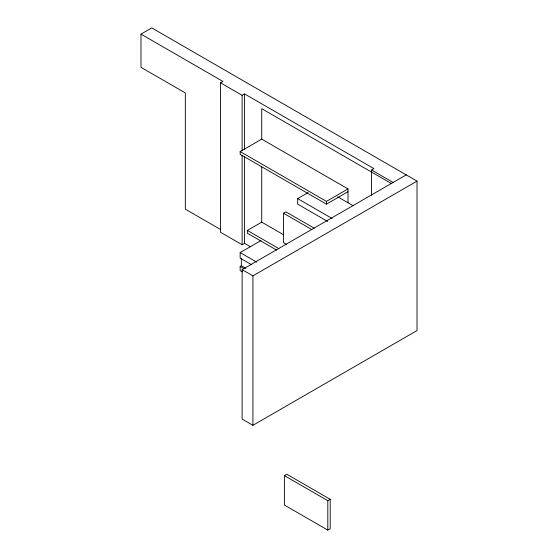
<?xml version="1.0" encoding="UTF-8"?>
<svg xmlns="http://www.w3.org/2000/svg" width="558" height="558" viewBox="0 0 558 558"><rect width="100%" height="100%" fill="white"/><g stroke="black" fill="none" stroke-linecap="round" stroke-linejoin="round"><path stroke-width="0.84" d="M220.696 229.589L185.326 209.173L185.326 92.935L140.986 67.337L140.986 34.129L151.769 27.9L417.014 181.12L417.014 330.566L252.914 425.308L242.13 419.079L242.13 269.64L406.301 174.849M250.542 246.824L244.523 243.351L242.13 244.732L220.556 232.281L220.556 82.835L222.956 81.447L140.986 34.129M220.556 82.835L242.13 95.285L244.523 93.904L373.944 168.628L371.551 170.009L371.551 195.202M348.011 191.694L326.437 204.151L240.156 154.336L240.156 151.567L261.723 139.116L348.011 188.932L348.011 202.763M327.637 221.449L297.679 204.151L297.679 198.613L308.093 192.601M276.608 250.103L247.347 233.209L247.347 230.44L261.723 222.14L283.485 234.702M286.477 244.376L283.485 242.646L283.485 213.226L285.877 211.845L314.321 228.264M240.156 151.567L326.437 201.382L348.011 188.932M251.449 264.638L240.156 258.117L240.156 252.579L260.984 240.561M242.416 271.872L240.156 270.567L240.156 266.417L241.356 265.727L245.869 268.335M242.13 269.64L252.914 275.861L417.014 181.12M284.399 475.625L286.791 474.237L330.197 499.298L330.197 528.719L327.804 530.1L284.399 505.039L284.399 475.625L327.804 500.679L330.197 499.298M371.551 170.009L393.118 182.459M391.151 183.394L261.723 108.671L261.723 139.116M337.681 196.807L353.2 205.762M297.679 198.613L332.129 218.506M283.485 213.226L311.922 229.645M247.347 230.44L278.861 248.638M240.156 252.579L256.715 262.141M240.156 266.417L243.916 268.593M327.804 500.679L327.804 530.1M326.437 201.382L326.437 204.151M261.723 166.912L261.723 222.14M252.914 275.861L252.914 425.308M244.523 93.904L244.523 149.509M244.523 156.463L244.523 243.351M242.13 95.285L242.13 150.897M242.13 155.236L242.13 244.732M241.356 258.256L241.356 265.727"/></g></svg>
